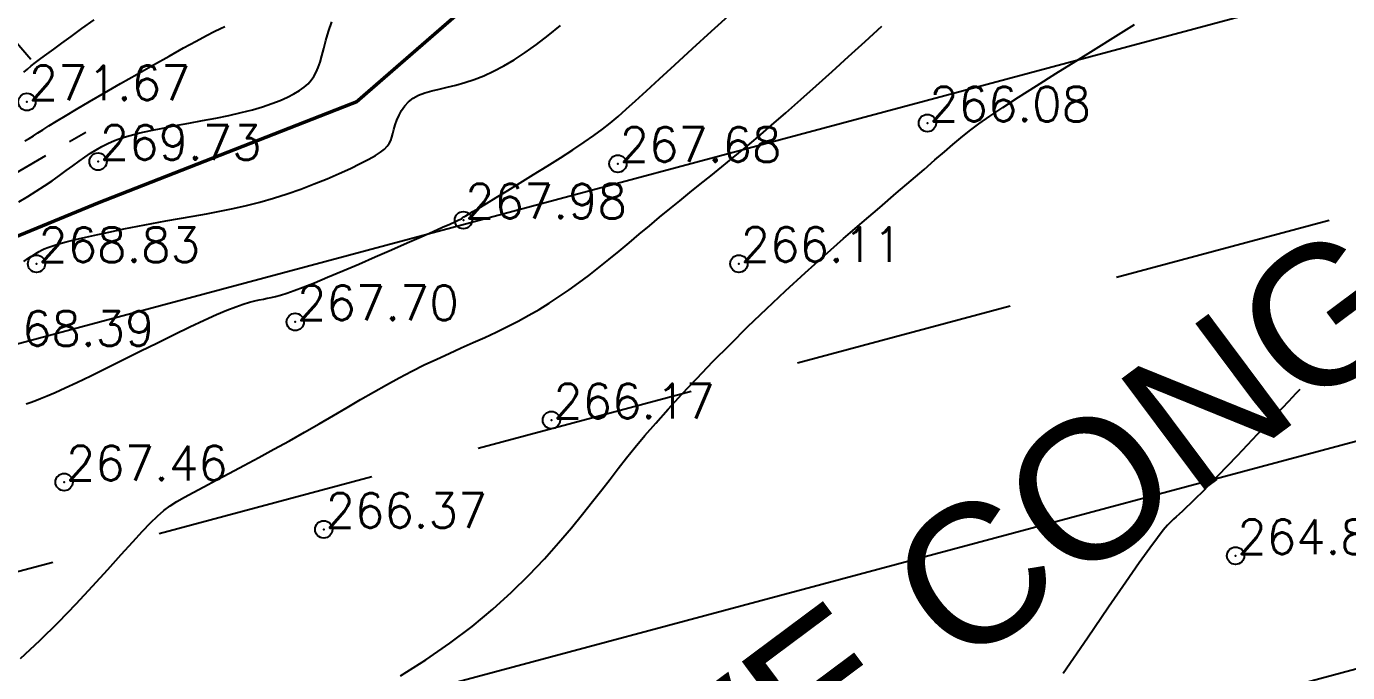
# Model space of a CAD drawing. Header units: millimetres. Extents: x 524954 to 526204, y 9523489 to 9524010.
# Drawn here: x 525978.07 to 526016.16, y 9523672.69 to 9523691.34 of the extents above; entities that cross this region are included whole.
import ezdxf

# ---------------------------------------------------------------- set-up
doc = ezdxf.new("R2010")
doc.units = ezdxf.units.MM
doc.header["$PDMODE"] = 32
doc.header["$PDSIZE"] = 0.5
doc.linetypes.add('ACAD_ISO12W100', pattern=[21, 12, -3, 0, -3, 0, -3])
doc.linetypes.add('CACHE2', pattern=[4.7625, 3.175, -1.5875])
for name, color, linetype in [('Bas_Talus', 40, 'CACHE2'), ('Bord Fleuve', 4, 'ACAD_ISO12W100'), ('CN_01_00', 3, 'Continuous'), ('CN_02_00', 4, 'Continuous'), ('CN_05_00', 6, 'Continuous'), ('CN_10_00', 1, 'Continuous'), ('Talus', 2, 'Continuous'), ('TopoAlt', 3, 'Continuous'), ('TOPOJIS', 7, 'Continuous'), ('Toponomie', 7, 'CACHE2')]:
    doc.layers.add(name, color=color, linetype=linetype)
doc.styles.add('Simplex 1.0', font='Simplex.shx', dxfattribs={"width": 0.99, "height": 1})
doc.styles.get("Standard").update_dxf_attribs({"font": 'arial.ttf'})

# ---------------------------------------------------------------- blocks, each defined once
blk = doc.blocks.new('TCPOINT M')
at = {"color": 0}
blk.add_point((0, 0), dxfattribs=at)
at = {"layer": 'TopoAlt', "style": 'Simplex 1.0', "width": 0.99}
blk.add_attdef('ALT', (0.15, 0.15), '', height=1, dxfattribs=at)

msp = doc.modelspace()

# ---------------------------------------------------------------- hatches: boundary and pattern name
at = {"layer": 'Bord Fleuve', "ltscale": 0.5}
h = msp.add_hatch(dxfattribs=at)
h.set_pattern_fill('ANSI33', color=256, scale=2, angle=330, style=0)
h.paths.add_polyline_path([(526101.715, 9523771.778), (526101.498, 9523728.689), (526067.042, 9523702.1), (526048.223, 9523678.528), (526031.816, 9523676.184), (526027.837, 9523671.249), (526016.46, 9523661.911), (526012.684, 9523655.259), (526010.342, 9523652.337), (526009.349, 9523649.826), (526002.836, 9523644.901), (526001.359, 9523638.704), (525998.552, 9523634.868), (525992.641, 9523630.59), (525971.373, 9523621.771), (525946.333, 9523622.282), (525936.503, 9523619.892), (525930.695, 9523617.923), (525919.699, 9523615.395), (525895.841, 9523612.948), (525885.599, 9523613.628), (525875.196, 9523613.421), (525867.372, 9523614.558), (525859.164, 9523613.749), (525850.68, 9523611.584), (525842.877, 9523609.413), (525834.137, 9523605.724), (525821.783, 9523602.11), (525815.903, 9523600.185), (525796.184, 9523594.113), (525774.026, 9523585.199), (525767.099, 9523581.761), (525763.989, 9523580.32), (525760.33, 9523578.539), (525748.039, 9523572.413), (525744.059, 9523571.766), (525739.195, 9523569.005), (525726.381, 9523563.785), (525719.788, 9523561.814), (525707.248, 9523554.536), (525700.147, 9523552.212), (525692.212, 9523549.16), (525674.921, 9523545.702), (525662.522, 9523542.332), (525644.942, 9523541.016), (525635.899, 9523540.053), (525621.612, 9523536.522), (525609.298, 9523533.789), (525593.484, 9523529.477), (525590.482, 9523529.837), (525587.338, 9523528.188), (525575.413, 9523524.864), (525573.541, 9523524.376), (525537.559, 9523507.804), (525536.053, 9523507.312), (525509.961, 9523500.658), (525472.702, 9523501.018), (525453.195, 9523495.13), (525425.264, 9523493.316), (525409.725, 9523500.229), (525383.624, 9523517.145), (525374.857, 9523528.592), (525397.503, 9523550.219), (525408.728, 9523544.096), (525423.511, 9523536.311), (525445.736, 9523537.578), (525453.966, 9523539.782), (525464.454, 9523546.087), (525473.153, 9523547.827), (525482.046, 9523548.599), (525491.438, 9523548.246), (525499.251, 9523546.152), (525510.455, 9523545.914), (525524.182, 9523548.573), (525533.752, 9523550.446), (525539.312, 9523550.42), (525543.959, 9523554.529), (525548.966, 9523556.567), (525556.157, 9523559.482), (525565.701, 9523562.659), (525575.687, 9523565.927), (525586.045, 9523569.089), (525592.726, 9523570.833), (525599.232, 9523573.013), (525615.849, 9523577.326), (525625.16, 9523582.583), (525628.685, 9523586.517), (525632.523, 9523586.625), (525648.079, 9523583.088), (525655.429, 9523583.638), (525665.347, 9523586.334), (525670.505, 9523587.365), (525674.974, 9523592.31), (525681.363, 9523595.427), (525690.374, 9523596.897), (525696.726, 9523596.667), (525703.112, 9523600.372), (525712.502, 9523603.181), (525720.951, 9523606.622), (525729.973, 9523611.744), (525735.094, 9523612.577), (525741.896, 9523615.967), (525746.088, 9523618.007), (525749.05, 9523619.379), (525756.94, 9523623.296), (525766.831, 9523627.898), (525804.249, 9523638.101), (525817.576, 9523642.025), (525828.432, 9523644.919), (525839.805, 9523649.896), (525846.166, 9523651.166), (525855.839, 9523655.822), (525867.776, 9523655.711), (525877.503, 9523655.632), (525886.144, 9523654.198), (525894.786, 9523653.829), (525911.157, 9523655.506), (525918.652, 9523656.801), (525925.004, 9523658.249), (525933.183, 9523660.832), (525939.613, 9523663.374), (525944.509, 9523665.893), (525950.393, 9523669.022), (525957.623, 9523672.73), (525962.986, 9523676.276), (525970.165, 9523679.965), (525973.599, 9523682.924), (525976.261, 9523684.646), (525980.145, 9523686.246), (525987.591, 9523689.162), (525991.967, 9523692.966), (525998.543, 9523697.851), (526003.542, 9523703.73), (526012.581, 9523711.677), (526026.66, 9523716.709), (526030.85, 9523726.011), (526046.387, 9523740.613), (526052.355, 9523745.599), (526061.927, 9523759.011), (526073.275, 9523760.379), (526077.818, 9523761.95), (526083.981, 9523762.217)])
h.paths.add_polyline_path([(525512.661, 9523516.101), (525534.357, 9523523.257), (525535.319, 9523520.342), (525513.623, 9523513.186)], flags=24)
h.paths.add_polyline_path([(525743.331, 9523593.045), (525764.315, 9523602.078), (525765.529, 9523599.259), (525744.545, 9523590.226)], flags=24)
h.paths.add_polyline_path([(525983.194, 9523662.071), (526001.508, 9523675.73), (526003.343, 9523673.269), (525985.029, 9523659.611)], flags=24)

# ---------------------------------------------------------------- linework, layer by layer
at = {"layer": 'Bas_Talus', "ltscale": 0.5, "flags": 128}
msp.add_lwpolyline([(525868.339, 9523656.577), (525877.744, 9523655.063), (525886.609, 9523655.237), (525893.634, 9523654.739), (525901.314, 9523655.465), (525912.972, 9523656.796), (525918.781, 9523658.159), (525925.645, 9523660.086), (525933.631, 9523662.434), (525942.875, 9523667.301), (525945.639, 9523670.2), (525949.012, 9523672.905), (525956.673, 9523675.59), (525961.547, 9523678.515), (525971.16, 9523682.992), (525975.569, 9523685.823), (525979.78, 9523688.287)], dxfattribs=at)
at = {"layer": 'Bord Fleuve', "ltscale": 0.35, "flags": 128}
msp.add_lwpolyline([(525394.064, 9523546.741, 0.1, 0.1, 0), (525403.511, 9523541.057, 0.1, 0.1, 0), (525423.511, 9523536.311, 0.1, 0.1, 0), (525445.736, 9523537.578, 0.1, 0.1, 0), (525453.966, 9523539.782, 0.1, 0.1, 0), (525464.454, 9523546.087, 0.1, 0.1, 0), (525473.153, 9523547.827, 0.1, 0.1, 0), (525482.046, 9523548.599, 0.1, 0.1, 0), (525491.438, 9523548.246, 0.1, 0.1, 0), (525499.251, 9523546.152, 0.1, 0.1, 0), (525510.455, 9523545.914, 0.1, 0.1, 0), (525524.182, 9523548.573, 0.1, 0.1, 0), (525533.752, 9523550.446, 0.1, 0.1, 0), (525539.312, 9523550.42, 0.1, 0.1, 0), (525543.959, 9523554.529, 0.1, 0.1, 0), (525548.966, 9523556.567, 0.1, 0.1, 0), (525556.157, 9523559.482, 0.1, 0.1, 0), (525565.701, 9523562.659, 0.1, 0.1, 0), (525575.687, 9523565.927, 0.1, 0.1, 0), (525586.045, 9523569.089, 0.1, 0.1, 0), (525592.726, 9523570.833, 0.1, 0.1, 0), (525599.232, 9523573.013, 0.1, 0.1, 0), (525615.849, 9523577.326, 0.1, 0.1, 0), (525625.16, 9523582.583, 0.1, 0.1, 0), (525628.685, 9523586.517, 0.1, 0.1, 0), (525632.523, 9523586.625, 0.1, 0.1, 0), (525648.079, 9523583.088, 0.1, 0.1, 0), (525655.429, 9523583.638, 0.1, 0.1, 0), (525665.347, 9523586.334, 0.1, 0.1, 0), (525670.505, 9523587.365, 0.1, 0.1, 0), (525674.974, 9523592.31, 0.1, 0.1, 0), (525674.974, 9523592.31, 0.1, 0.1, 0), (525681.363, 9523595.427, 0.1, 0.1, 0), (525681.363, 9523595.427, 0.1, 0.1, 0), (525690.374, 9523596.897, 0.1, 0.1, 0), (525696.726, 9523596.667, 0.1, 0.1, 0), (525703.112, 9523600.372, 0.1, 0.1, 0), (525712.502, 9523603.181, 0.1, 0.1, 0), (525712.502, 9523603.181, 0.1, 0.1, 0), (525720.951, 9523606.622, 0.1, 0.1, 0), (525729.973, 9523611.744, 0.1, 0.1, 0), (525735.094, 9523612.577, 0.1, 0.1, 0), (525741.896, 9523615.967, 0.1, 0.1, 0), (525746.088, 9523618.007, 0.1, 0.1, 0), (525749.05, 9523619.379, 0.1, 0.1, 0), (525756.94, 9523623.296, 0.1, 0.1, 0), (525766.831, 9523627.898, 0.1, 0.1, 0), (525804.249, 9523638.101, 0.1, 0.1, 0), (525817.576, 9523642.025, 0.1, 0.1, 0), (525828.432, 9523644.919, 0.1, 0.1, 0), (525839.805, 9523649.896, 0.1, 0.1, 0), (525846.166, 9523651.166, 0.1, 0.1, 0), (525855.839, 9523655.822, 0.1, 0.1, 0), (525867.776, 9523655.711, 0.1, 0.1, 0), (525877.503, 9523655.632, 0.1, 0.1, 0), (525886.144, 9523654.198, 0.1, 0.1, 0), (525894.786, 9523653.829, 0.1, 0.1, 0), (525911.157, 9523655.506, 0.1, 0.1, 0), (525918.652, 9523656.801, 0.1, 0.1, 0), (525925.004, 9523658.249, 0.1, 0.1, 0), (525933.183, 9523660.832, 0.1, 0.1, 0), (525939.613, 9523663.374, 0.1, 0.1, 0), (525944.509, 9523665.893, 0.1, 0.1, 0), (525950.393, 9523669.022, 0.1, 0.1, 0), (525957.623, 9523672.73, 0.1, 0.1, 0), (525962.986, 9523676.276, 0.1, 0.1, 0), (525970.165, 9523679.965, 0.1, 0.1, 0), (525970.165, 9523679.965, 0.1, 0.1, 0), (525973.599, 9523682.924, 0.1, 0.1, 0), (525976.261, 9523684.646, 0.1, 0.1, 0), (525980.145, 9523686.246, 0.1, 0.1, 0), (525987.591, 9523689.162, 0.1, 0.1, 0), (525991.967, 9523692.966, 0.1, 0.1, 0), (525998.543, 9523697.851, 0.1, 0.1, 0), (526003.542, 9523703.73, 0.1, 0.1, 0), (526012.581, 9523711.677, 0.1, 0.1, 0), (526026.66, 9523716.709, 0.1, 0.1, 0), (526030.85, 9523726.011, 0.1, 0.1, 0), (526046.387, 9523740.613, 0.1, 0.1, 0), (526052.355, 9523745.599, 0.1, 0.1, 0), (526061.927, 9523759.011, 0.1, 0.1, 0), (526073.275, 9523760.379, 0.1, 0.1, 0), (526077.818, 9523761.95, 0.1, 0.1, 0), (526083.981, 9523762.217, 0.1, 0.1, 0), (526101.715, 9523771.778, 0, 0, 0)], format="xyseb", dxfattribs=at)
at = {"layer": 'CN_01_00', "flags": 128}
for points, elevation in [([(525977.904, 9523673.094), (525978.461, 9523673.618), (525978.997, 9523674.151), (525979.505, 9523674.679), (525979.98, 9523675.188), (525980.414, 9523675.665), (525980.801, 9523676.096), (525981.135, 9523676.468), (525981.414, 9523676.772), (525981.647, 9523677.014), (525981.849, 9523677.209), (525982.034, 9523677.367), (525982.215, 9523677.503), (525982.408, 9523677.627), (525982.625, 9523677.753), (525982.881, 9523677.892), (525983.187, 9523678.055), (525983.537, 9523678.241), (525983.922, 9523678.446), (525984.335, 9523678.666), (525984.767, 9523678.898), (525985.208, 9523679.138), (525985.652, 9523679.382), (525986.088, 9523679.627), (525986.511, 9523679.869), (525986.92, 9523680.107), (525987.317, 9523680.34), (525987.704, 9523680.567), (525988.082, 9523680.786), (525988.453, 9523680.997), (525988.82, 9523681.198), (525989.182, 9523681.389), (525989.543, 9523681.569), (525989.902, 9523681.739), (525990.256, 9523681.901), (525990.606, 9523682.059), (525990.95, 9523682.212), (525991.288, 9523682.365), (525991.618, 9523682.518), (525991.939, 9523682.674), (525992.25, 9523682.834), (525992.554, 9523683.001), (525992.85, 9523683.173), (525993.142, 9523683.353), (525993.43, 9523683.54), (525993.715, 9523683.735), (525994, 9523683.939), (525994.286, 9523684.153), (525994.575, 9523684.377), (525994.865, 9523684.609), (525995.156, 9523684.848), (525995.449, 9523685.091), (525995.742, 9523685.337), (525996.035, 9523685.583), (525996.327, 9523685.828), (525996.619, 9523686.069), (525996.91, 9523686.307), (525997.202, 9523686.543), (525997.5, 9523686.782), (525997.805, 9523687.027), (525998.121, 9523687.283), (525998.451, 9523687.553), (525998.799, 9523687.841), (525999.166, 9523688.152), (525999.557, 9523688.488), (525999.968, 9523688.847), (526000.398, 9523689.227), (526000.844, 9523689.625), (526001.303, 9523690.039), (526001.772, 9523690.465), (526002.251, 9523690.9), (526002.735, 9523691.343)], 267), ([(525977.998, 9523684.55), (525978.077, 9523684.61), (525978.144, 9523684.657), (525978.202, 9523684.696), (525978.254, 9523684.728), (525978.3, 9523684.757), (525978.344, 9523684.784), (525978.389, 9523684.813), (525978.441, 9523684.845), (525978.504, 9523684.879), (525978.586, 9523684.917), (525978.692, 9523684.959), (525978.828, 9523685.007), (525979.002, 9523685.06), (525979.218, 9523685.119), (525979.481, 9523685.186), (525979.786, 9523685.257), (525980.125, 9523685.333), (525980.491, 9523685.412), (525980.878, 9523685.492), (525981.278, 9523685.571), (525981.684, 9523685.649), (525982.089, 9523685.723), (525982.486, 9523685.794), (525982.877, 9523685.862), (525983.263, 9523685.931), (525983.647, 9523686.003), (525984.029, 9523686.081), (525984.413, 9523686.167), (525984.799, 9523686.265), (525985.19, 9523686.377), (525985.586, 9523686.503), (525985.981, 9523686.643), (525986.368, 9523686.79), (525986.741, 9523686.941), (525987.091, 9523687.092), (525987.413, 9523687.238), (525987.697, 9523687.376), (525987.939, 9523687.501), (525988.132, 9523687.61), (525988.281, 9523687.707), (525988.393, 9523687.794), (525988.475, 9523687.877), (525988.533, 9523687.96), (525988.575, 9523688.046), (525988.607, 9523688.139), (525988.636, 9523688.245), (525988.668, 9523688.365), (525988.706, 9523688.496), (525988.754, 9523688.634), (525988.813, 9523688.775), (525988.887, 9523688.912), (525988.977, 9523689.043), (525989.087, 9523689.163), (525989.22, 9523689.266), (525989.376, 9523689.35), (525989.555, 9523689.418), (525989.755, 9523689.477), (525989.972, 9523689.53), (525990.206, 9523689.584), (525990.454, 9523689.644), (525990.713, 9523689.714), (525990.981, 9523689.801), (525991.257, 9523689.909), (525991.542, 9523690.04), (525991.835, 9523690.194), (525992.138, 9523690.374), (525992.452, 9523690.579), (525992.779, 9523690.812), (525993.118, 9523691.074), (525993.472, 9523691.366)], 269), ([(525978.029, 9523688.03), (525978.151, 9523688.103), (525978.271, 9523688.178), (525978.399, 9523688.261), (525978.546, 9523688.355), (525978.721, 9523688.466), (525978.933, 9523688.598), (525979.193, 9523688.757), (525979.51, 9523688.947), (525979.89, 9523689.171), (525980.32, 9523689.421), (525980.782, 9523689.687), (525981.259, 9523689.959), (525981.733, 9523690.227), (525982.187, 9523690.482), (525982.604, 9523690.714), (525982.966, 9523690.912), (525983.259, 9523691.07), (525983.488, 9523691.19), (525983.663, 9523691.277), (525983.791, 9523691.338)], 271)]:
    msp.add_lwpolyline(points, dxfattribs=dict(at, elevation=elevation))
at = {"layer": 'CN_02_00', "flags": 128}
for points, elevation in [([(525977.999, 9523690.018), (525978.098, 9523690.103), (525978.21, 9523690.194), (525978.337, 9523690.295), (525978.485, 9523690.408), (525978.657, 9523690.536), (525978.857, 9523690.684), (525979.09, 9523690.854), (525979.361, 9523691.049), (525979.672, 9523691.274), (525980.027, 9523691.528)], 272), ([(525978.066, 9523680.442), (525978.182, 9523680.487), (525978.317, 9523680.537), (525978.476, 9523680.599), (525978.669, 9523680.678), (525978.903, 9523680.778), (525979.186, 9523680.905), (525979.525, 9523681.063), (525979.923, 9523681.256), (525980.37, 9523681.476), (525980.85, 9523681.715), (525981.347, 9523681.963), (525981.845, 9523682.211), (525982.33, 9523682.45), (525982.786, 9523682.671), (525983.197, 9523682.864), (525983.551, 9523683.023), (525983.852, 9523683.15), (525984.106, 9523683.248), (525984.32, 9523683.323), (525984.499, 9523683.378), (525984.652, 9523683.418), (525984.784, 9523683.448), (525984.903, 9523683.471), (525985.014, 9523683.491), (525985.128, 9523683.514), (525985.253, 9523683.544), (525985.399, 9523683.584), (525985.574, 9523683.64), (525985.789, 9523683.715), (525986.052, 9523683.814), (525986.373, 9523683.941), (525986.756, 9523684.099), (525987.189, 9523684.282), (525987.652, 9523684.48), (525988.128, 9523684.686), (525988.598, 9523684.892), (525989.046, 9523685.088), (525989.451, 9523685.267), (525989.798, 9523685.42), (525990.071, 9523685.541), (525990.277, 9523685.632), (525990.424, 9523685.698), (525990.523, 9523685.742), (525990.583, 9523685.77), (525990.614, 9523685.785), (525990.626, 9523685.792), (525990.628, 9523685.795), (525990.629, 9523685.797), (525990.63, 9523685.799), (525990.631, 9523685.802), (525990.632, 9523685.805), (525990.633, 9523685.808), (525990.635, 9523685.81), (525990.637, 9523685.813), (525990.64, 9523685.815), (525990.644, 9523685.817), (525990.657, 9523685.824), (525990.685, 9523685.84), (525990.737, 9523685.87), (525990.82, 9523685.919), (525990.943, 9523685.992), (525991.112, 9523686.093), (525991.335, 9523686.227), (525991.617, 9523686.398), (525991.947, 9523686.598), (525992.311, 9523686.821), (525992.695, 9523687.059), (525993.085, 9523687.303), (525993.467, 9523687.545), (525993.827, 9523687.778), (525994.151, 9523687.994), (525994.431, 9523688.189), (525994.676, 9523688.369), (525994.903, 9523688.548), (525995.128, 9523688.737), (525995.366, 9523688.947), (525995.633, 9523689.19), (525995.946, 9523689.478), (525996.319, 9523689.823), (525996.764, 9523690.231), (525997.271, 9523690.694), (525997.823, 9523691.197), (525998.406, 9523691.727)], 268), ([(525988.854, 9523672.594), (525989.59, 9523673.063), (525990.281, 9523673.538), (525990.923, 9523674.024), (525991.515, 9523674.518), (525992.059, 9523675.013), (525992.556, 9523675.502), (525993.008, 9523675.979), (525993.416, 9523676.436), (525993.782, 9523676.868), (525994.108, 9523677.267), (525994.396, 9523677.63), (525994.657, 9523677.963), (525994.899, 9523678.277), (525995.134, 9523678.58), (525995.373, 9523678.884), (525995.626, 9523679.197), (525995.903, 9523679.53), (525996.215, 9523679.892), (525996.57, 9523680.29), (525996.967, 9523680.721), (525997.4, 9523681.181), (525997.865, 9523681.664), (525998.358, 9523682.163), (525998.875, 9523682.674), (525999.41, 9523683.191), (525999.96, 9523683.709), (526000.52, 9523684.223), (526001.08, 9523684.726), (526001.632, 9523685.212), (526002.167, 9523685.677), (526002.675, 9523686.115), (526003.148, 9523686.52), (526003.576, 9523686.886), (526003.95, 9523687.208), (526004.266, 9523687.483), (526004.537, 9523687.72), (526004.781, 9523687.931), (526005.016, 9523688.126), (526005.26, 9523688.319), (526005.53, 9523688.521), (526005.846, 9523688.744), (526006.225, 9523688.999), (526006.678, 9523689.294), (526007.193, 9523689.623), (526007.75, 9523689.975), (526008.33, 9523690.338), (526008.914, 9523690.703), (526009.483, 9523691.057), (526010.017, 9523691.392)], 266)]:
    msp.add_lwpolyline(points, dxfattribs=dict(at, elevation=elevation))
at = {"layer": 'CN_05_00', "elevation": 265, "flags": 128}
msp.add_lwpolyline([(526014.785, 9523680.86), (526014.784, 9523680.859), (526014.777, 9523680.852), (526014.759, 9523680.832), (526014.723, 9523680.794), (526014.663, 9523680.731), (526014.574, 9523680.636), (526014.45, 9523680.505), (526014.285, 9523680.329), (526014.076, 9523680.107), (526013.831, 9523679.847), (526013.559, 9523679.559), (526013.272, 9523679.256), (526012.98, 9523678.948), (526012.693, 9523678.648), (526012.421, 9523678.366), (526012.176, 9523678.113), (526011.965, 9523677.9), (526011.786, 9523677.722), (526011.635, 9523677.575), (526011.508, 9523677.453), (526011.399, 9523677.352), (526011.305, 9523677.266), (526011.221, 9523677.19), (526011.143, 9523677.118), (526011.064, 9523677.042), (526010.972, 9523676.944), (526010.85, 9523676.798), (526010.684, 9523676.584), (526010.459, 9523676.278), (526010.158, 9523675.857), (526009.767, 9523675.298), (526009.27, 9523674.579), (526008.66, 9523673.688), (526007.961, 9523672.661)], dxfattribs=at)
at = {"layer": 'CN_10_00', "elevation": 270, "flags": 128}
msp.add_lwpolyline([(525977.854, 9523686.275), (525978.111, 9523686.427), (525978.356, 9523686.58), (525978.589, 9523686.732), (525978.81, 9523686.884), (525979.02, 9523687.032), (525979.219, 9523687.176), (525979.408, 9523687.314), (525979.587, 9523687.444), (525979.758, 9523687.566), (525979.92, 9523687.677), (525980.08, 9523687.779), (525980.244, 9523687.873), (525980.418, 9523687.96), (525980.609, 9523688.042), (525980.821, 9523688.119), (525981.063, 9523688.192), (525981.339, 9523688.264), (525981.654, 9523688.334), (525982.001, 9523688.404), (525982.371, 9523688.474), (525982.756, 9523688.545), (525983.146, 9523688.618), (525983.533, 9523688.692), (525983.907, 9523688.769), (525984.26, 9523688.849), (525984.585, 9523688.932), (525984.88, 9523689.019), (525985.147, 9523689.108), (525985.386, 9523689.2), (525985.598, 9523689.294), (525985.784, 9523689.389), (525985.944, 9523689.486), (525986.08, 9523689.582), (525986.192, 9523689.68), (525986.285, 9523689.781), (525986.362, 9523689.891), (525986.427, 9523690.012), (525986.483, 9523690.149), (525986.536, 9523690.306), (525986.588, 9523690.487), (525986.643, 9523690.695), (525986.707, 9523690.933), (525986.783, 9523691.193), (525986.877, 9523691.466)], dxfattribs=at)
at = {"layer": 'Talus'}
msp.add_line((525977.449, 9523691.271), (525978.193, 9523690.388), dxfattribs=at)

# ---------------------------------------------------------------- block references
at = {"layer": 'TOPOJIS'}
ref = msp.add_blockref('TCPOINT M', (525978.085, 9523689.158, 271.67), dxfattribs=at)
ref.add_attrib('ALT', '271.67', (525978.135, 9523689.208, 271.67), dxfattribs={"layer": 'TopoAlt', "height": 1, "style": 'Simplex 1.0', "width": 0.99})
ref = msp.add_blockref('TCPOINT M', (526004.048, 9523688.546, 266.08), dxfattribs=at)
ref.add_attrib('ALT', '266.08', (526004.098, 9523688.596, 266.08), dxfattribs={"layer": 'TopoAlt', "height": 1, "style": 'Simplex 1.0', "width": 0.99})
ref = msp.add_blockref('TCPOINT M', (525980.135, 9523687.438, 269.73), dxfattribs=at)
ref.add_attrib('ALT', '269.73', (525980.185, 9523687.488, 269.73), dxfattribs={"layer": 'TopoAlt', "height": 1, "style": 'Simplex 1.0', "width": 0.99})
ref = msp.add_blockref('TCPOINT M', (525995.123, 9523687.375, 267.68), dxfattribs=at)
ref.add_attrib('ALT', '267.68', (525995.173, 9523687.425, 267.68), dxfattribs={"layer": 'TopoAlt', "height": 1, "style": 'Simplex 1.0', "width": 0.99})
ref = msp.add_blockref('TCPOINT M', (525990.668, 9523685.746, 267.98), dxfattribs=at)
ref.add_attrib('ALT', '267.98', (525990.718, 9523685.796, 267.98), dxfattribs={"layer": 'TopoAlt', "height": 1, "style": 'Simplex 1.0', "width": 0.99})
ref = msp.add_blockref('TCPOINT M', (525978.361, 9523684.487, 268.83), dxfattribs=at)
ref.add_attrib('ALT', '268.83', (525978.411, 9523684.537, 268.83), dxfattribs={"layer": 'TopoAlt', "height": 1, "style": 'Simplex 1.0', "width": 0.99})
ref = msp.add_blockref('TCPOINT M', (525998.613, 9523684.49, 266.11), dxfattribs=at)
ref.add_attrib('ALT', '266.11', (525998.663, 9523684.54, 266.11), dxfattribs={"layer": 'TopoAlt', "height": 1, "style": 'Simplex 1.0', "width": 0.99})
ref = msp.add_blockref('TCPOINT M', (525985.82, 9523682.81, 267.7), dxfattribs=at)
ref.add_attrib('ALT', '267.70', (525985.87, 9523682.86, 267.7), dxfattribs={"layer": 'TopoAlt', "height": 1, "style": 'Simplex 1.0', "width": 0.99})
ref = msp.add_blockref('TCPOINT M', (525977.045, 9523682.069, 268.39), dxfattribs=at)
ref.add_attrib('ALT', '268.39', (525977.095, 9523682.119, 268.39), dxfattribs={"layer": 'TopoAlt', "height": 1, "style": 'Simplex 1.0', "width": 0.99})
ref = msp.add_blockref('TCPOINT M', (525993.207, 9523679.976, 266.17), dxfattribs=at)
ref.add_attrib('ALT', '266.17', (525993.257, 9523680.026, 266.17), dxfattribs={"layer": 'TopoAlt', "height": 1, "style": 'Simplex 1.0', "width": 0.99})
ref = msp.add_blockref('TCPOINT M', (525979.158, 9523678.187, 267.46), dxfattribs=at)
ref.add_attrib('ALT', '267.46', (525979.208, 9523678.237, 267.46), dxfattribs={"layer": 'TopoAlt', "height": 1, "style": 'Simplex 1.0', "width": 0.99})
ref = msp.add_blockref('TCPOINT M', (525986.643, 9523676.823, 266.37), dxfattribs=at)
ref.add_attrib('ALT', '266.37', (525986.693, 9523676.873, 266.37), dxfattribs={"layer": 'TopoAlt', "height": 1, "style": 'Simplex 1.0', "width": 0.99})
ref = msp.add_blockref('TCPOINT M', (526012.932, 9523676.063, 264.84), dxfattribs=at)
ref.add_attrib('ALT', '264.84', (526012.982, 9523676.113, 264.84), dxfattribs={"layer": 'TopoAlt', "height": 1, "style": 'Simplex 1.0', "width": 0.99})

# ---------------------------------------------------------------- texts
at = {"layer": 'Toponomie', "insert": (525983.894, 9523661.969), "char_height": 4, "width": 84.1504, "attachment_point": 1, "rotation": 36.7165}
msp.add_mtext('FLEUVE CONGO', dxfattribs=at)

doc.saveas('drawing.dxf')
